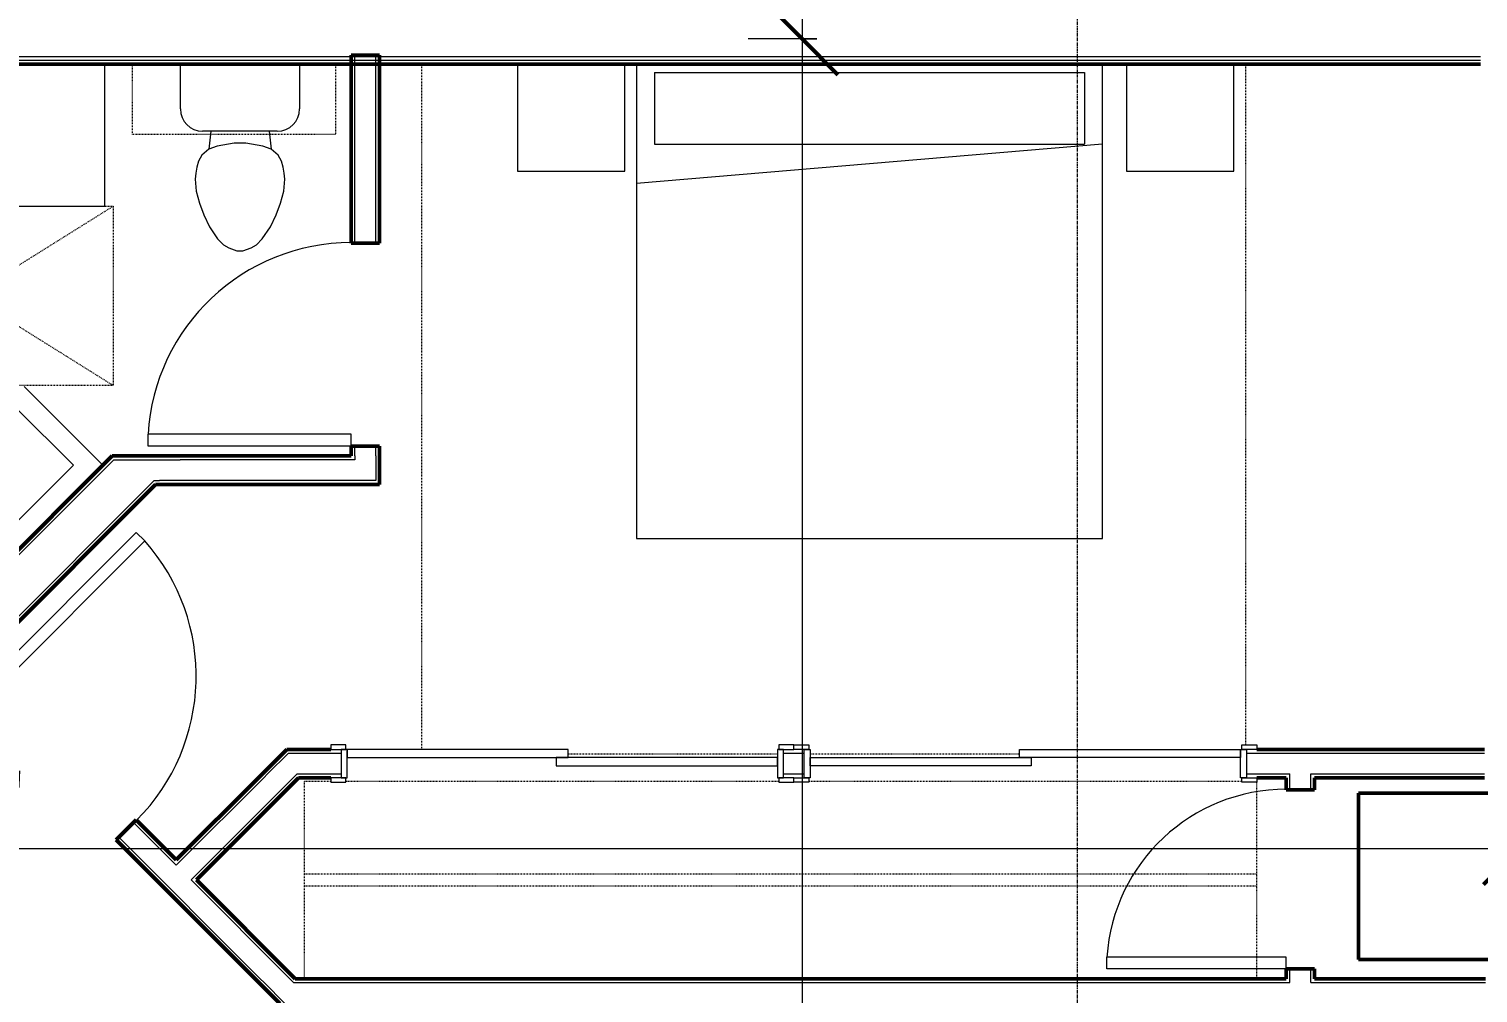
# Model space of a CAD drawing. Header units: inches. Extents: x -4266 to -1814, y 9706 to 12441.
# Drawn here: x -2348.8 to -2106.3, y 10256.1 to 10417.4 of the extents above; entities that cross this region are included whole.
import ezdxf

# ---------------------------------------------------------------- set-up
doc = ezdxf.new("R2010")
doc.units = ezdxf.units.IN
doc.header["$MEASUREMENT"] = 0
doc.linetypes.add('Dash', pattern=[0.25, 0.125, -0.125])
doc.linetypes.add('Grid Line 1_2_', pattern=[0.875, 0.5, -0.125, 0.125, -0.125])
for name, color, linetype, lineweight in [('A-ANNO-DIMS', 211, 'Continuous', 9), ('A-ANNO-DIMS-96', 211, 'Continuous', 9), ('A-DOOR-1', 7, 'Continuous', 9), ('A-DOOR-2', 50, 'Continuous', 20), ('A-DOOR-FRAM-1', 50, 'Continuous', 20), ('A-GENM-3', 250, 'Continuous', 50), ('A-GENM-HDLN-1', 7, 'Dash', 9), ('A-WALL', 113, 'Continuous', 13), ('A-WALL-3', 250, 'Continuous', 50), ('A-WALL-4', 10, 'Continuous', 13), ('I-FURN-1', 7, 'Continuous', 9), ('I-FURN-HDLN-1', 7, 'Dash', 9), ('I-WALL-3', 2, 'Continuous', 50), ('P-SANR-FIXT-2', 7, 'Continuous', 9), ('Q-CASE-2', 7, 'Continuous', 9), ('Q-CASE-HDLN-1', 7, 'Dash', 9), ('S-GRID-1', 1, 'Grid Line 1_2_', 9)]:
    doc.layers.add(name, color=color, linetype=linetype, lineweight=lineweight)
doc.styles.add('Century Gothic', font='ufonts.com_century-gothic.ttf', dxfattribs={"height": 9})
doc.dimstyles.new('OD__1_16__Tol__', dxfattribs={"dimscale": 12, "dimtxt": 9.397514, "dimasz": 1, "dimexe": 0.75, "dimexo": 0.5, "dimgap": 0.125, "dimtad": 1, "dimdec": 4, "dimrnd": 0.0625, "dimzin": 3, "dimdsep": 46, "dimlunit": 4, "dimtxsty": 'Century Gothic', "dimblk1": 'OBLIQUE', "dimblk2": 'OBLIQUE', "dimsah": 1, "dimcen": 0.09, "dimdle": 0.75, "dimazin": 0, "dimtfac": 1, "dimtdec": 4, "dimtix": 1, "dimtmove": 0, "dimatfit": 3, "dimfxl": 1, "dimtvp": 1, "dimtfill": 1, "dimfrac": 2, "dimtolj": 1, "dimtzin": 0, "dimarcsym": 2})

# ---------------------------------------------------------------- blocks, each defined once
blk = doc.blocks.new('DIMBLOCK11-FLOOR PLAN - 1ST FLOOR')
at = {"layer": 'A-ANNO-DIMS-96', "lineweight": 50}
for p, q in [((-2636.32, 10280.31), (-2630.32, 10286.31)), ((-2099.32, 10280.31), (-2093.32, 10286.31)), ((-2636.32, 10280.31), (-2642.32, 10274.31)), ((-2099.32, 10280.31), (-2105.32, 10274.31))]:
    blk.add_line(p, q, dxfattribs=at)
at = {"layer": 'A-ANNO-DIMS-96'}
for p, q in [((-2636.32, 10282.79), (-2636.32, 10271.31)), ((-2636.32, 10280.31), (-2636.32, 10282.79)), ((-2099.32, 10282.79), (-2099.32, 10271.31)), ((-2099.32, 10280.31), (-2099.32, 10282.79)), ((-2636.32, 10280.31), (-2090.32, 10280.31))]:
    blk.add_line(p, q, dxfattribs=at)
at = {"layer": 'A-ANNO-DIMS-96', "color": 0, "char_height": 9, "attachment_point": 1, "line_spacing_factor": 0.984502, "style": 'Century Gothic', "bg_fill": 3, "box_fill_scale": 1.25, "bg_fill_color": 256, "bg_fill_true_color": 13158600, "bg_fill_transparency": 0}
for s, insert, width in [('44\' - 9"', (-2387.07, 10293.34), 46.1821), ('537.0', (-2383.56, 10275.58), 37.7691)]:
    blk.add_mtext(s, dxfattribs=dict(at, insert=insert, width=width))
blk = doc.blocks.new('_Oblique')
at = {"color": 0, "linetype": 'ByBlock', "lineweight": -2}
blk.add_line((-0.5, -0.5), (0.5, 0.5), dxfattribs=at)
blk = doc.blocks.new('DIMBLOCK19-FLOOR PLAN - 1ST FLOOR')
at = {"layer": 'A-ANNO-DIMS-96'}
for p, q in [((-2219.4, 10827.99), (-2219.4, 10415.79)), ((-2216.92, 10818.99), (-2228.4, 10818.99)), ((-2219.4, 10818.99), (-2216.92, 10818.99)), ((-2216.92, 10415.79), (-2228.4, 10415.79)), ((-2219.4, 10415.79), (-2216.92, 10415.79))]:
    blk.add_line(p, q, dxfattribs=at)
at = {"layer": 'A-ANNO-DIMS-96', "lineweight": 50}
for p, q in [((-2219.4, 10818.99), (-2225.4, 10824.99)), ((-2219.4, 10818.99), (-2213.4, 10812.99)), ((-2219.4, 10415.79), (-2225.4, 10421.79)), ((-2219.4, 10415.79), (-2213.4, 10409.79))]:
    blk.add_line(p, q, dxfattribs=at)
at = {"layer": 'A-ANNO-DIMS-96', "color": 0, "char_height": 9, "attachment_point": 1, "rotation": 90, "line_spacing_factor": 0.984502, "style": 'Century Gothic', "bg_fill": 3, "box_fill_scale": 1.25, "bg_fill_color": 256, "bg_fill_true_color": 13158600, "bg_fill_transparency": 0}
for s, insert, width in [('33\' - 7 3/16"', (-2232.44, 10583.16), 82.1611), ('403.2', (-2214.67, 10601.65), 37.7691)]:
    blk.add_mtext(s, dxfattribs=dict(at, insert=insert, width=width))
blk = doc.blocks.new('DIMBLOCK20-FLOOR PLAN - 1ST FLOOR')
at = {"layer": 'A-ANNO-DIMS-96', "lineweight": 50}
for p, q in [((-2219.4, 10415.79), (-2225.4, 10421.79)), ((-2219.4, 10415.79), (-2213.4, 10409.79)), ((-2219.4, 10012.59), (-2225.4, 10018.59)), ((-2219.4, 10012.59), (-2213.4, 10006.59))]:
    blk.add_line(p, q, dxfattribs=at)
at = {"layer": 'A-ANNO-DIMS-96'}
for p, q in [((-2216.92, 10415.79), (-2228.4, 10415.79)), ((-2219.4, 10415.79), (-2219.4, 10003.59)), ((-2219.4, 10415.79), (-2216.92, 10415.79)), ((-2216.92, 10012.59), (-2228.4, 10012.59)), ((-2219.4, 10012.59), (-2216.92, 10012.59))]:
    blk.add_line(p, q, dxfattribs=at)
at = {"layer": 'A-ANNO-DIMS-96', "color": 0, "char_height": 9, "attachment_point": 1, "rotation": 90, "line_spacing_factor": 0.984502, "style": 'Century Gothic', "bg_fill": 3, "box_fill_scale": 1.25, "bg_fill_color": 256, "bg_fill_true_color": 13158600, "bg_fill_transparency": 0}
for s, insert, width in [('33\' - 7 3/16"', (-2232.44, 10179.96), 82.1611), ('403.2', (-2214.67, 10198.45), 37.7691)]:
    blk.add_mtext(s, dxfattribs=dict(at, insert=insert, width=width))

msp = doc.modelspace()

# ---------------------------------------------------------------- linework, layer by layer
at = {"layer": 'A-DOOR-1'}
for p, q in [((-2295.77374, 10297.64947), (-2298.27374, 10297.64947)), ((-2298.27374, 10297.64947), (-2298.27374, 10296.89947)), ((-2295.77374, 10296.89947), (-2295.77374, 10297.64947)), ((-2145.77374, 10296.89947), (-2145.77374, 10297.64947)), ((-2145.77374, 10297.64947), (-2143.27374, 10297.64947)), ((-2143.27374, 10297.64947), (-2143.27374, 10296.89947)), ((-2298.27374, 10296.89947), (-2295.77374, 10296.89947)), ((-2143.27374, 10296.89947), (-2145.77374, 10296.89947))]:
    msp.add_line(p, q, dxfattribs=at)
msp.add_arc((-2294.85699, 10347.61775), 34.06659, 90, 176.634313, dxfattribs=at)
at = {"layer": 'A-DOOR-2'}
for p, q in [((-2294.85699, 10349.61775), (-2328.86482, 10349.61775)), ((-2328.86482, 10347.61775), (-2328.86482, 10349.61775)), ((-2294.85699, 10347.61775), (-2294.85699, 10349.61775)), ((-2294.85699, 10347.61775), (-2328.86482, 10347.61775)), ((-2354.8676, 10309.13396), (-2330.82043, 10333.18113)), ((-2353.45339, 10307.71975), (-2329.40622, 10331.76692)), ((-2330.82043, 10333.18113), (-2329.40622, 10331.76692)), ((-2258.52374, 10296.89947), (-2295.52374, 10296.89947)), ((-2183.02374, 10296.89947), (-2146.02374, 10296.89947)), ((-2138.37374, 10262.14947), (-2168.37374, 10262.14947)), ((-2168.37374, 10260.14947), (-2168.37374, 10262.14947)), ((-2138.37374, 10260.14947), (-2138.37374, 10262.14947)), ((-2138.37374, 10260.14947), (-2168.37374, 10260.14947))]:
    msp.add_line(p, q, dxfattribs=at)
at = {"layer": 'A-DOOR-FRAM-1'}
for p, q in [((-2295.52374, 10296.89947), (-2296.52374, 10296.89947)), ((-2146.02374, 10296.89947), (-2145.02374, 10296.89947))]:
    msp.add_line(p, q, dxfattribs=at)
at = {"layer": 'A-GENM-3'}
msp.add_line((-2126.26124, 10261.7144), (-2096.82374, 10261.7144), dxfattribs=at)
at = {"layer": 'A-GENM-HDLN-1'}
for p, q in [((-2382.68824, 10387.7894), (-2334.68824, 10357.7894)), ((-2382.68824, 10357.7894), (-2334.68824, 10387.7894)), ((-2336.06324, 10387.7894), (-2334.68824, 10387.7894)), ((-2334.68824, 10387.7894), (-2334.68824, 10357.7894)), ((-2334.68824, 10357.7894), (-2382.68824, 10357.7894))]:
    msp.add_line(p, q, dxfattribs=at)
at = {"layer": 'A-WALL'}
for p, q in [((-2105.82374, 10412.1644), (-2438.68746, 10412.1644)), ((-2105.82374, 10412.7894), (-2438.06246, 10412.7894))]:
    msp.add_line(p, q, dxfattribs=at)
at = {"layer": 'A-WALL-3'}
for p, q in [((-2294.85699, 10413.0394), (-2294.85699, 10381.61775)), ((-2290.10699, 10413.0394), (-2294.85699, 10413.0394)), ((-2290.10699, 10381.61775), (-2290.10699, 10413.0394)), ((-2294.85699, 10381.61775), (-2290.10699, 10381.61775)), ((-2294.85699, 10347.61775), (-2294.85699, 10345.99275)), ((-2290.10699, 10347.61775), (-2294.85699, 10347.61775)), ((-2290.10699, 10345.99275), (-2290.10699, 10347.61775)), ((-2334.86484, 10345.99275), (-2363.29561, 10317.56197)), ((-2333.98095, 10345.99275), (-2334.86484, 10345.99275)), ((-2322.84402, 10345.99275), (-2333.98095, 10345.99275)), ((-2294.85699, 10345.99275), (-2322.84402, 10345.99275)), ((-2290.10699, 10341.86775), (-2290.10699, 10345.99275)), ((-2290.10699, 10341.24275), (-2290.10699, 10341.86775)), ((-2357.2852, 10311.55157), (-2327.59402, 10341.24275)), ((-2327.59402, 10341.24275), (-2290.10699, 10341.24275)), ((-2298.27374, 10296.89947), (-2305.63406, 10296.89947)), ((-2105.1503, 10296.89947), (-2143.27374, 10296.89947)), ((-2138.37374, 10260.14947), (-2138.37374, 10258.49947)), ((-2133.62374, 10260.14947), (-2138.37374, 10260.14947)), ((-2133.62374, 10258.49947), (-2133.62374, 10260.14947)), ((-2310.95062, 10258.49947), (-2306.82562, 10254.37447)), ((-2105.02936, 10258.49947), (-2133.62374, 10258.49947))]:
    msp.add_line(p, q, dxfattribs=at)
at = {"layer": 'A-WALL-4'}
for p, q in [((-2294.23199, 10381.61775), (-2294.23199, 10413.0394)), ((-2290.73199, 10381.61775), (-2290.73199, 10413.0394)), ((-2294.23199, 10345.99275), (-2294.23199, 10347.61775)), ((-2290.73199, 10345.99275), (-2290.73199, 10347.61775)), ((-2334.60595, 10345.36775), (-2362.85367, 10317.12003)), ((-2334.60595, 10345.36775), (-2324.3529, 10345.36775)), ((-2324.3529, 10345.36775), (-2323.46902, 10345.36775)), ((-2294.23199, 10345.36775), (-2323.46902, 10345.36775)), ((-2294.23199, 10345.99275), (-2294.23199, 10345.36775)), ((-2290.73199, 10345.99275), (-2290.73199, 10345.36775)), ((-2290.73199, 10345.36775), (-2290.73199, 10341.86775)), ((-2327.8529, 10341.86775), (-2357.72715, 10311.99351)), ((-2327.8529, 10341.86775), (-2326.96902, 10341.86775)), ((-2290.73199, 10341.86775), (-2326.96902, 10341.86775)), ((-2137.74874, 10258.49947), (-2137.74874, 10260.14947)), ((-2134.24874, 10258.49947), (-2134.24874, 10260.14947)), ((-2309.44173, 10257.87447), (-2310.06673, 10258.49947)), ((-2305.94173, 10254.37447), (-2309.44173, 10257.87447)), ((-2304.49199, 10257.87447), (-2305.11699, 10258.49947)), ((-2137.74874, 10257.87447), (-2137.74874, 10258.49947)), ((-2134.24874, 10257.87447), (-2134.24874, 10258.49947)), ((-2134.24874, 10257.87447), (-2105.02936, 10257.87447))]:
    msp.add_line(p, q, dxfattribs=at)
at = {"layer": 'I-FURN-1'}
for p, q in [((-2267.0347, 10411.5394), (-2267.0347, 10393.67113)), ((-2249.0347, 10393.67113), (-2249.0347, 10411.5394)), ((-2247.10286, 10411.5394), (-2247.10286, 10332.17113)), ((-2244.10286, 10410.17113), (-2244.10286, 10398.17113)), ((-2172.10286, 10410.17113), (-2172.10286, 10398.17113)), ((-2169.10286, 10332.17113), (-2169.10286, 10411.5394)), ((-2165.10286, 10411.5394), (-2165.10286, 10393.67113)), ((-2147.10286, 10393.67113), (-2147.10286, 10411.5394)), ((-2267.0347, 10393.67113), (-2249.0347, 10393.67113)), ((-2165.10286, 10393.67113), (-2147.10286, 10393.67113))]:
    msp.add_line(p, q, dxfattribs=at)
at = {"layer": 'I-FURN-HDLN-1'}
for p, q in [((-2283.10286, 10411.5394), (-2283.10286, 10296.89947)), ((-2145.10286, 10297.64947), (-2145.10286, 10411.5394))]:
    msp.add_line(p, q, dxfattribs=at)
at = {"layer": 'I-WALL-3'}
msp.add_line((-2438.42858, 10411.5394), (-2105.82374, 10411.5394), dxfattribs=at)
at = {"layer": 'P-SANR-FIXT-2'}
for p, q in [((-2323.44691, 10404.06317), (-2323.44691, 10411.5394)), ((-2303.49447, 10411.5394), (-2303.49447, 10404.06317)), ((-2307.22069, 10400.33695), (-2319.72069, 10400.33695)), ((-2318.33235, 10400.33695), (-2318.68007, 10397.31317)), ((-2308.60903, 10400.33695), (-2308.26131, 10397.31317)), ((-2318.68007, 10397.31317), (-2319.87182, 10396.31317)), ((-2317.30633, 10397.81317), (-2318.68007, 10397.31317)), ((-2314.47069, 10398.31317), (-2317.30633, 10397.81317)), ((-2312.47069, 10398.31317), (-2314.47069, 10398.31317)), ((-2309.63505, 10397.81317), (-2312.47069, 10398.31317)), ((-2308.26131, 10397.31317), (-2309.63505, 10397.81317)), ((-2307.06956, 10396.31317), (-2308.26131, 10397.31317)), ((-2320.43859, 10395.31317), (-2320.70653, 10394.31317)), ((-2319.87182, 10396.31317), (-2320.43859, 10395.31317)), ((-2306.50279, 10395.31317), (-2307.06956, 10396.31317)), ((-2306.23484, 10394.31317), (-2306.50279, 10395.31317)), ((-2320.88353, 10393.30937), (-2320.97069, 10392.31317)), ((-2320.97069, 10392.31317), (-2320.79638, 10390.32079)), ((-2320.70653, 10394.31317), (-2320.88353, 10393.30937)), ((-2306.05784, 10393.30937), (-2306.23484, 10394.31317)), ((-2306.145, 10390.32079), (-2305.97069, 10392.31317)), ((-2305.97069, 10392.31317), (-2306.05784, 10393.30937)), ((-2320.79638, 10390.32079), (-2320.25844, 10388.31317)), ((-2306.68294, 10388.31317), (-2306.145, 10390.32079)), ((-2320.25844, 10388.31317), (-2319.5305, 10386.31317)), ((-2307.41088, 10386.31317), (-2306.68294, 10388.31317)), ((-2319.5305, 10386.31317), (-2318.59788, 10384.31317)), ((-2308.34349, 10384.31317), (-2307.41088, 10386.31317)), ((-2318.59788, 10384.31317), (-2317.21045, 10382.31317)), ((-2309.73092, 10382.31317), (-2308.34349, 10384.31317)), ((-2317.21045, 10382.31317), (-2316.21045, 10381.31317)), ((-2316.21045, 10381.31317), (-2315.34443, 10380.81317)), ((-2315.34443, 10380.81317), (-2313.97069, 10380.31317)), ((-2313.97069, 10380.31317), (-2312.97069, 10380.31317)), ((-2312.97069, 10380.31317), (-2311.59695, 10380.81317)), ((-2311.59695, 10380.81317), (-2310.73092, 10381.31317)), ((-2310.73092, 10381.31317), (-2309.73092, 10382.31317)), ((-2336.42555, 10344.43203), (-2349.59542, 10357.6019)), ((-2341.36236, 10344.43203), (-2351.04138, 10354.11104)), ((-2363.29561, 10322.49878), (-2341.36236, 10344.43203))]:
    msp.add_line(p, q, dxfattribs=at)
for centre, start, end in [((-2319.72069, 10404.06317), 180, 270), ((-2307.22069, 10404.06317), 270, 0)]:
    msp.add_arc(centre, 3.72622, start, end, dxfattribs=at)
at = {"layer": 'Q-CASE-2'}
for p, q in [((-2336.06324, 10387.7894), (-2336.06324, 10411.5394)), ((-2384.06324, 10387.7894), (-2336.06324, 10387.7894))]:
    msp.add_line(p, q, dxfattribs=at)
at = {"layer": 'Q-CASE-HDLN-1'}
for p, q in [((-2331.47069, 10399.7894), (-2331.47069, 10411.7894)), ((-2331.47069, 10411.7894), (-2297.47069, 10411.7894)), ((-2297.47069, 10411.7894), (-2297.47069, 10399.7894)), ((-2297.47069, 10399.7894), (-2331.47069, 10399.7894))]:
    msp.add_line(p, q, dxfattribs=at)

# ---------------------------------------------------------------- dimensions: what is measured, and where the dimension line sits
at = {"layer": 'A-ANNO-DIMS'}
dim = msp.add_linear_dim(base=(-2099.32374, 10280.30762), p1=(-2636.32374, 10288.7929), p2=(-2099.32374, 10288.7929), dimstyle='OD__1_16__Tol__', override={"dimpost": '<>\\X', "dimfxl": 537}, dxfattribs=at)
dim.commit()
dim.dimension.update_dxf_attribs({"geometry": 'DIMBLOCK11-FLOOR PLAN - 1ST FLOOR', "text_midpoint": (-2367.82374, 10280.30762)})

# ---------------------------------------------------------------- next in the draw order: linework, layer by layer
at = {"layer": 'A-DOOR-1'}
for p, q in [((-2295.77374, 10292.14947), (-2298.27374, 10292.14947)), ((-2298.27374, 10292.14947), (-2298.27374, 10291.39947)), ((-2298.27374, 10291.39947), (-2295.77374, 10291.39947)), ((-2295.77374, 10291.39947), (-2295.77374, 10292.14947)), ((-2145.77374, 10291.39947), (-2145.77374, 10292.14947)), ((-2145.77374, 10292.14947), (-2143.27374, 10292.14947)), ((-2143.27374, 10291.39947), (-2145.77374, 10291.39947)), ((-2143.27374, 10292.14947), (-2143.27374, 10291.39947))]:
    msp.add_line(p, q, dxfattribs=at)
for centre, radius, start, end in [((-2354.8676, 10309.13396), 34.06659, 315, 41.634313), ((-2138.37374, 10260.14947), 30.06659, 90, 176.1859252)]:
    msp.add_arc(centre, radius, start, end, dxfattribs=at)
at = {"layer": 'A-DOOR-2'}
for p, q in [((-2295.52374, 10296.89947), (-2295.52374, 10295.52447)), ((-2295.52374, 10295.52447), (-2258.52374, 10295.52447)), ((-2260.52374, 10295.52447), (-2260.52374, 10294.14947)), ((-2258.52374, 10295.52447), (-2258.52374, 10296.89947)), ((-2183.02374, 10295.52447), (-2183.02374, 10296.89947)), ((-2146.02374, 10295.52447), (-2183.02374, 10295.52447)), ((-2181.02374, 10295.52447), (-2181.02374, 10294.14947)), ((-2146.02374, 10296.89947), (-2146.02374, 10295.52447))]:
    msp.add_line(p, q, dxfattribs=at)
at = {"layer": 'A-DOOR-FRAM-1'}
for p, q in [((-2296.52374, 10296.89947), (-2296.52374, 10292.14947)), ((-2295.52374, 10292.14947), (-2295.52374, 10296.89947)), ((-2146.02374, 10292.14947), (-2146.02374, 10296.89947)), ((-2145.02374, 10296.89947), (-2145.02374, 10292.14947)), ((-2296.52374, 10292.14947), (-2295.52374, 10292.14947)), ((-2145.02374, 10292.14947), (-2146.02374, 10292.14947))]:
    msp.add_line(p, q, dxfattribs=at)
at = {"layer": 'A-GENM-3'}
for p, q in [((-2096.82374, 10289.5894), (-2126.26124, 10289.5894)), ((-2126.26124, 10289.5894), (-2126.26124, 10261.7144))]:
    msp.add_line(p, q, dxfattribs=at)
at = {"layer": 'A-WALL-3'}
for p, q in [((-2306.25906, 10296.27447), (-2310.38406, 10292.14947)), ((-2305.63406, 10296.89947), (-2306.25906, 10296.27447)), ((-2310.38406, 10292.14947), (-2324.13358, 10278.39994)), ((-2320.77482, 10275.04119), (-2303.66654, 10292.14947)), ((-2303.66654, 10292.14947), (-2298.27374, 10292.14947)), ((-2143.27374, 10292.14947), (-2138.37374, 10292.14947)), ((-2138.37374, 10292.14947), (-2138.37374, 10290.14947)), ((-2133.62374, 10292.14947), (-2105.1503, 10292.14947)), ((-2133.62374, 10290.14947), (-2133.62374, 10292.14947)), ((-2138.37374, 10290.14947), (-2133.62374, 10290.14947)), ((-2330.82597, 10285.09233), (-2334.18473, 10281.73357)), ((-2324.13358, 10278.39994), (-2330.82597, 10285.09233)), ((-2334.18473, 10281.73357), (-2310.95062, 10258.49947)), ((-2304.2331, 10258.49947), (-2320.77482, 10275.04119))]:
    msp.add_line(p, q, dxfattribs=at)
at = {"layer": 'A-WALL-4'}
for p, q in [((-2308.87518, 10292.77447), (-2305.37518, 10296.27447)), ((-2305.37518, 10296.27447), (-2296.52374, 10296.27447)), ((-2145.02374, 10296.27447), (-2105.1503, 10296.27447)), ((-2309.50018, 10292.14947), (-2308.87518, 10292.77447)), ((-2304.55043, 10292.14947), (-2303.92543, 10292.77447)), ((-2303.92543, 10292.77447), (-2296.52374, 10292.77447)), ((-2145.02374, 10292.77447), (-2137.74874, 10292.77447)), ((-2137.74874, 10292.14947), (-2137.74874, 10292.77447)), ((-2134.24874, 10292.77447), (-2105.1503, 10292.77447)), ((-2134.24874, 10292.14947), (-2134.24874, 10292.77447)), ((-2323.69164, 10277.958), (-2309.50018, 10292.14947)), ((-2321.21677, 10275.48313), (-2304.55043, 10292.14947)), ((-2137.74874, 10290.14947), (-2137.74874, 10292.14947)), ((-2134.24874, 10290.14947), (-2134.24874, 10292.14947)), ((-2324.13358, 10277.51606), (-2331.26791, 10284.65039)), ((-2310.06673, 10258.49947), (-2333.74278, 10282.17552)), ((-2323.69164, 10277.958), (-2324.13358, 10277.51606)), ((-2321.21677, 10275.48313), (-2321.65871, 10275.04119)), ((-2305.11699, 10258.49947), (-2321.65871, 10275.04119))]:
    msp.add_line(p, q, dxfattribs=at)
at = {"layer": 'Q-CASE-HDLN-1'}
for p, q in [((-2302.74621, 10291.49947), (-2302.74621, 10258.49947)), ((-2298.27374, 10291.49947), (-2302.74621, 10291.49947)), ((-2143.27374, 10258.49947), (-2143.27374, 10291.39947))]:
    msp.add_line(p, q, dxfattribs=at)
at = {"layer": 'S-GRID-1'}
msp.add_line((-2173.32374, 9836.17969), (-2173.32374, 12376.79045), dxfattribs=at)

# ---------------------------------------------------------------- next in the draw order: dimensions: what is measured, and where the dimension line sits
at = {"layer": 'A-ANNO-DIMS'}
dim = msp.add_linear_dim(base=(-2219.40444, 10415.7894), p1=(-2210.91916, 10818.9894), p2=(-2210.91916, 10415.7894), angle=90, dimstyle='OD__1_16__Tol__', override={"dimpost": '<>\\X', "dimfxl": 403.2}, dxfattribs=at)
dim.commit()
dim.dimension.update_dxf_attribs({"geometry": 'DIMBLOCK19-FLOOR PLAN - 1ST FLOOR', "text_midpoint": (-2219.40444, 10617.3894)})

# ---------------------------------------------------------------- next in the draw order: dimensions: what is measured, and where the dimension line sits
dim = msp.add_linear_dim(base=(-2219.40444, 10012.5894), p1=(-2210.91916, 10415.7894), p2=(-2210.91916, 10012.5894), angle=90, dimstyle='OD__1_16__Tol__', override={"dimpost": '<>\\X', "dimfxl": 403.2}, dxfattribs=at)
dim.commit()
dim.dimension.update_dxf_attribs({"geometry": 'DIMBLOCK20-FLOOR PLAN - 1ST FLOOR', "text_midpoint": (-2219.40444, 10214.1894)})

# ---------------------------------------------------------------- next in the draw order: linework, layer by layer
at = {"layer": 'A-DOOR-1'}
for p, q in [((-2220.77374, 10297.64947), (-2223.27374, 10297.64947)), ((-2223.27374, 10297.64947), (-2223.27374, 10296.89947)), ((-2220.77374, 10296.89947), (-2220.77374, 10297.64947)), ((-2220.77374, 10297.64947), (-2218.27374, 10297.64947)), ((-2220.77374, 10296.89947), (-2220.77374, 10297.64947)), ((-2218.27374, 10297.64947), (-2218.27374, 10296.89947)), ((-2223.27374, 10296.89947), (-2220.77374, 10296.89947)), ((-2218.27374, 10296.89947), (-2220.77374, 10296.89947)), ((-2220.77374, 10292.14947), (-2223.27374, 10292.14947)), ((-2223.27374, 10292.14947), (-2223.27374, 10291.39947)), ((-2223.27374, 10291.39947), (-2220.77374, 10291.39947)), ((-2220.77374, 10291.39947), (-2220.77374, 10292.14947)), ((-2220.77374, 10292.14947), (-2218.27374, 10292.14947)), ((-2220.77374, 10291.39947), (-2220.77374, 10292.14947)), ((-2218.27374, 10291.39947), (-2220.77374, 10291.39947)), ((-2218.27374, 10292.14947), (-2218.27374, 10291.39947))]:
    msp.add_line(p, q, dxfattribs=at)
at = {"layer": 'A-DOOR-2'}
for p, q in [((-2223.52374, 10295.52447), (-2260.52374, 10295.52447)), ((-2223.52374, 10294.14947), (-2223.52374, 10295.52447)), ((-2218.02374, 10294.14947), (-2218.02374, 10295.52447)), ((-2218.02374, 10295.52447), (-2181.02374, 10295.52447)), ((-2260.52374, 10294.14947), (-2223.52374, 10294.14947)), ((-2181.02374, 10294.14947), (-2218.02374, 10294.14947))]:
    msp.add_line(p, q, dxfattribs=at)
at = {"layer": 'A-DOOR-FRAM-1'}
for p, q in [((-2223.52374, 10296.89947), (-2223.52374, 10292.14947)), ((-2222.52374, 10296.89947), (-2223.52374, 10296.89947)), ((-2222.52374, 10292.14947), (-2222.52374, 10296.89947)), ((-2219.02374, 10296.89947), (-2218.02374, 10296.89947)), ((-2219.02374, 10292.14947), (-2219.02374, 10296.89947)), ((-2218.02374, 10296.89947), (-2218.02374, 10292.14947)), ((-2223.52374, 10292.14947), (-2222.52374, 10292.14947)), ((-2218.02374, 10292.14947), (-2219.02374, 10292.14947))]:
    msp.add_line(p, q, dxfattribs=at)
at = {"layer": 'A-WALL-3'}
msp.add_line((-2138.37374, 10258.49947), (-2304.2331, 10258.49947), dxfattribs=at)
at = {"layer": 'A-WALL-4'}
for p, q in [((-2222.52374, 10296.27447), (-2219.02374, 10296.27447)), ((-2222.52374, 10292.77447), (-2219.02374, 10292.77447)), ((-2304.49199, 10257.87447), (-2137.74874, 10257.87447))]:
    msp.add_line(p, q, dxfattribs=at)
at = {"layer": 'I-FURN-1'}
for p, q in [((-2244.10286, 10410.17113), (-2172.10286, 10410.17113)), ((-2169.10286, 10398.17113), (-2247.10286, 10391.59151)), ((-2244.10286, 10398.17113), (-2172.10286, 10398.17113)), ((-2247.10286, 10332.17113), (-2169.10286, 10332.17113))]:
    msp.add_line(p, q, dxfattribs=at)
at = {"layer": 'I-FURN-HDLN-1'}
for p, q in [((-2258.52374, 10296.17113), (-2223.52374, 10296.17113)), ((-2218.02374, 10296.17113), (-2183.02374, 10296.17113))]:
    msp.add_line(p, q, dxfattribs=at)
at = {"layer": 'Q-CASE-HDLN-1'}
for p, q in [((-2223.27374, 10291.49947), (-2295.77374, 10291.49947)), ((-2145.77374, 10291.49947), (-2218.27374, 10291.49947)), ((-2143.27374, 10275.99947), (-2302.74621, 10275.99947)), ((-2143.27374, 10273.99947), (-2302.74621, 10273.99947)), ((-2302.74621, 10258.49947), (-2143.27374, 10258.49947))]:
    msp.add_line(p, q, dxfattribs=at)

doc.saveas('drawing.dxf')
